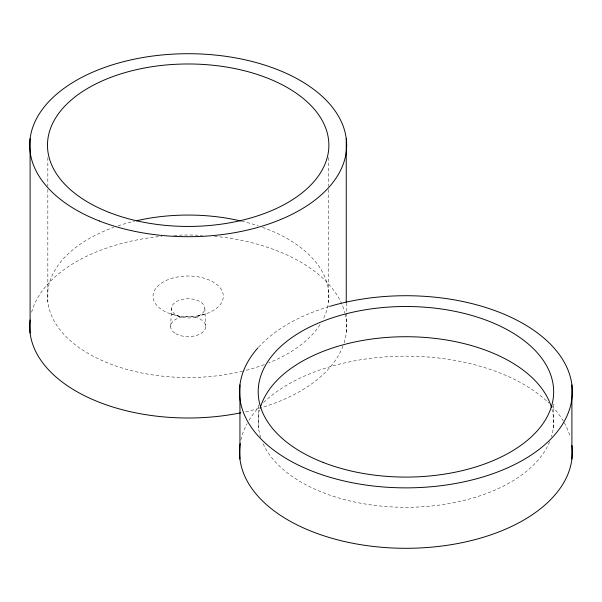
<?xml version="1.0" encoding="UTF-8"?>
<svg xmlns="http://www.w3.org/2000/svg" width="602" height="602" viewBox="0 0 602 602"><rect width="100%" height="100%" fill="white"/><g stroke="black" fill="none" stroke-linecap="round" stroke-linejoin="round"><path stroke-width="0.45" stroke-dasharray="3.01 2.26" d="M170.607 326.51L171.517 308.382M196.5 316.705L205.741 313.86M170.607 313.86A35.142 20.287 0 0 0 223.312 296.297A35.142 20.287 0 0 0 170.607 278.726A35.142 20.287 0 0 0 170.607 313.86L179.847 316.705A16.653 9.617 0 0 0 204.83 308.382L205.741 326.51M553.276 404.025L553.276 428.097M346.248 302.979L346.248 312.468M346.248 313.311L346.248 333.041M328.511 157.573L328.511 186.334M328.511 189.48L328.511 302.091M258.567 404.935L258.567 428.097M47.836 157.573L47.836 186.334M47.836 189.48L47.836 302.091M345.142 313.92A158.476 91.496 0 0 1 343.93 343.403M343.027 345.962A158.476 91.496 0 0 1 259.778 408.133M258.898 408.389A158.476 91.496 0 0 1 244.472 412.039M31.65 312.197A158.476 91.496 0 0 1 161.885 236.285M174.053 235.382A158.476 91.496 0 0 1 202.295 235.382M214.462 236.285A158.476 91.496 0 0 1 344.931 313.055M262.54 227.338A140.695 81.232 0 0 1 322.762 319.978M320.001 324.681A140.695 81.232 0 0 1 268.424 363.014M264.24 364.631A140.695 81.232 0 0 1 243.554 370.967M242.674 371.186A140.695 81.232 0 0 1 63.202 333.613A140.695 81.232 0 0 1 113.808 227.338M118.12 225.848A140.695 81.232 0 0 1 134.562 221.19M241.786 221.19A140.695 81.232 0 0 1 258.228 225.848M179.847 316.705A16.653 9.617 0 0 1 179.847 300.052A16.653 9.617 0 0 1 204.83 308.382M240.89 439.919A166.4 96.072 0 0 1 247.129 423.515M249.002 420.264A166.4 96.072 0 0 1 258.559 407.607M263.616 402.437A166.4 96.072 0 0 1 548.873 403.054M551.966 406.184A166.4 96.072 0 0 1 563.803 421.882M564.27 422.702A166.4 96.072 0 0 1 570.275 437.195M258.559 347.173A166.4 96.072 0 0 1 328.79 306.666M551.929 409.014A147.731 85.296 0 0 1 551.44 436.728M549.611 441.83A147.731 85.296 0 0 1 407.426 507.298A147.731 85.296 0 0 1 262.969 443.523M260.674 437.586A147.731 85.296 0 0 1 259.695 409.872M175.754 333.681A17.571 10.144 0 0 0 205.147 329.136A17.571 10.144 0 0 0 183.625 316.712A17.571 10.144 0 0 0 175.754 333.681"/><path stroke-width="0.9" d="M571.9 384.941L571.9 459.078M346.248 138.678L346.248 302.136M239.942 384.941L239.942 459.078M30.1 138.678L30.1 333.041M240.905 412.791A158.476 91.496 0 0 1 30.1 319.986M136.33 220.776A140.695 81.232 0 0 1 240.905 220.987M571.9 445.375A166.4 96.072 0 0 1 404.341 548.294A166.4 96.072 0 0 1 240.198 443.554M329.663 306.403A166.4 96.072 0 0 1 570.222 376.566A166.4 96.072 0 0 1 379.779 486.672A166.4 96.072 0 0 1 257.919 347.888M260.154 408.148A147.731 85.296 0 0 1 405.169 336.721A147.731 85.296 0 0 1 551.44 407.291M99.345 220.979A158.476 91.496 0 0 0 346.248 151.734A158.476 91.496 0 0 0 118.925 62.909A158.476 91.496 0 0 0 99.345 220.979M109.316 212.483A140.695 81.232 0 0 0 328.511 151.004A140.695 81.232 0 0 0 126.698 72.142A140.695 81.232 0 0 0 109.316 212.483M323.116 462.426A147.731 85.296 0 0 0 553.276 397.877A147.731 85.296 0 0 0 341.372 315.072A147.731 85.296 0 0 0 323.116 462.426"/></g></svg>
